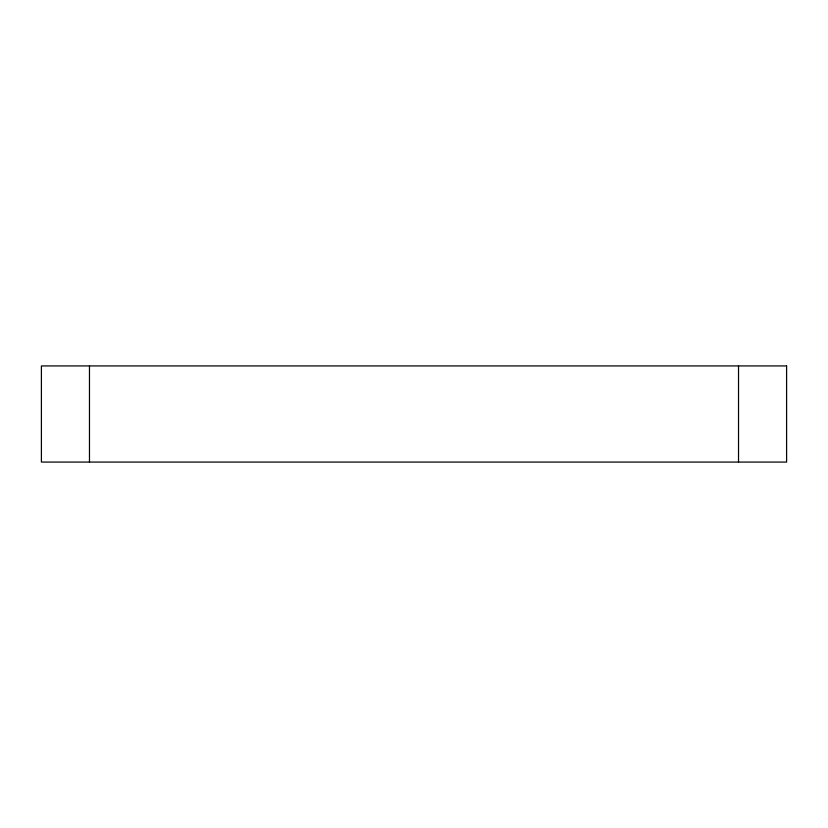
<?xml version="1.0" encoding="UTF-8"?>
<svg xmlns="http://www.w3.org/2000/svg" width="828" height="828" viewBox="0 0 828 828"><rect width="100%" height="100%" fill="white"/><g stroke="black" fill="none" stroke-linecap="round" stroke-linejoin="round"><path stroke-width="1.24" d="M738.524 365.924L738.524 462.076M89.476 365.924L89.476 462.076M786.6 365.924L41.4 365.924L41.4 462.076L786.6 462.076L786.6 365.924"/></g></svg>
